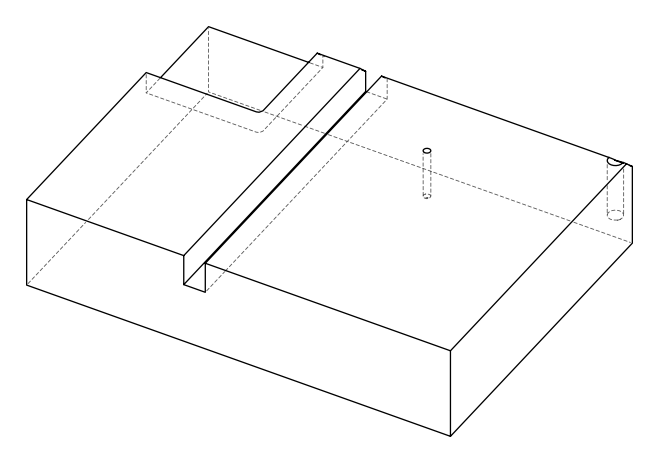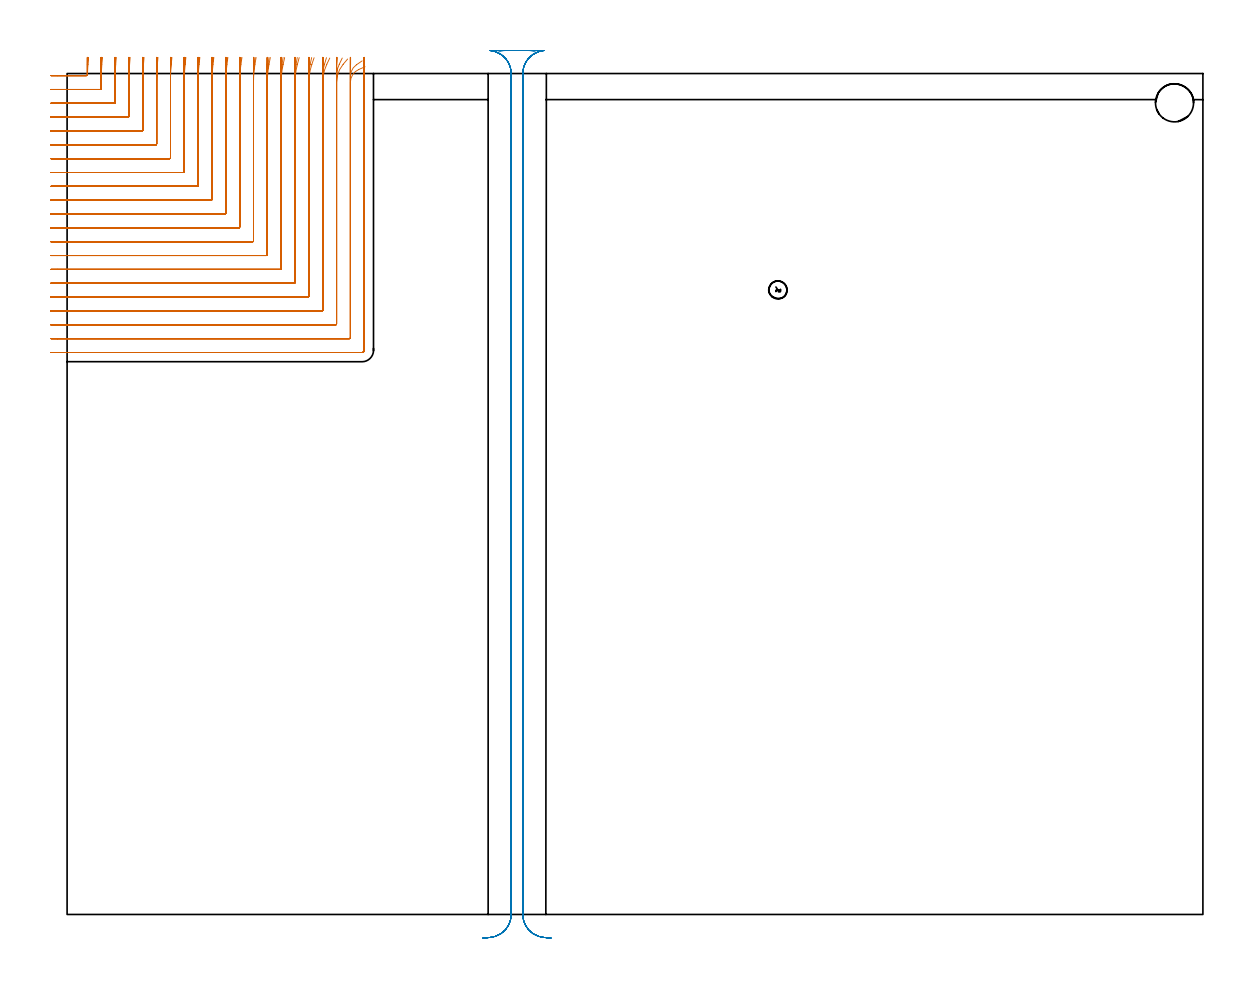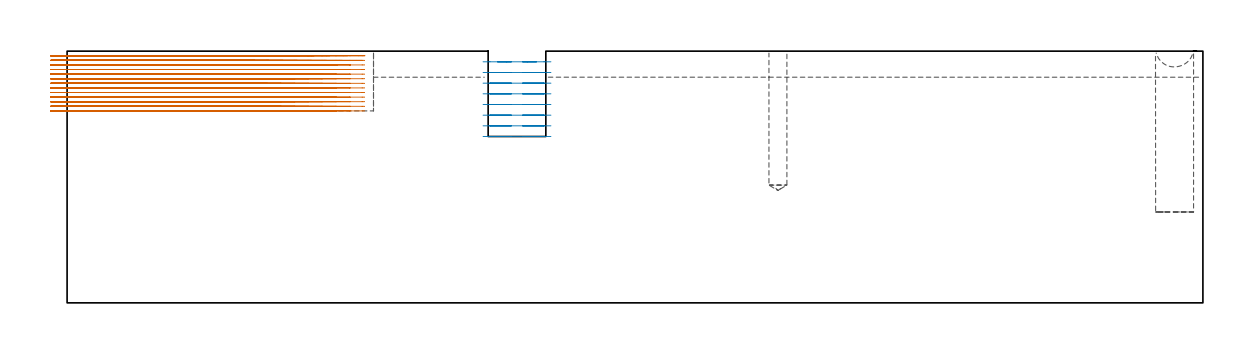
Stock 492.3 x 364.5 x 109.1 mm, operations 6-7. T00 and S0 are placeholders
(PLAN: 7 operations, 5 tool changes, 110.7 min)
(1 INDEXABLE_INSERT_DRILL_BLIND_HOLE_FROM_SOLID | STEP1POCKET | NXT0302_004 | 0.29 min | 14886 mm3)
(2 SPOT_DRILL | STEP1POCKET_1 | NXT0321_9005460120000 | 0.03 min | 0 mm3)
(3 DRILL_BLIND_HOLE_INTO_CENTER | STEP1POCKET_1 | UGT0301_197 | 0.25 min | 2780 mm3)
(4 AREA_MILL | FG_CHAMFER_SURFACE | UGT0205_001 | 1.87 min | 3982 mm3)
(5 AREA_MILL_1 | FG_CHAMFER_SURFACE_1 | UGT0205_001 | 9.38 min | 18351 mm3)
(6 MILL_CORNER_NOTCH_RECTANGULAR | CORNER_NOTCH_RECTANGULAR | NXT0201_009 | Follow Part, ap 2, ae 75% | 85.73 min | 429103 mm3)
(7 MILL_RECTANGULAR_SLOT | SLOT_RECTANGULAR | UGT0201_094 | Follow Part, ap 5, ae 75% | 13.18 min | 336590 mm3)
(TOOL NXT0302_004 | Index. Insert Drill 16.5mm [880-D1650L20-05] | D16.5 PA176 FL83 Z2)
(TOOL NXT0321_9005460120000 | NC Spot Drill, 142deg, 12mm, Carbide, Uncoated | D12 PA142 FL30 Z2)
(TOOL UGT0301_197 | Twist Drill 7.8 mm | D7.8 PA118 FL73 Z2)
(TOOL UGT0205_001 | Chamfer Mill 20 x 3 x 45 deg. | D20 FL50 Z2)
(TOOL NXT0201_009 | ENDMILL 8mm [2P460-0800-NA 1630] | D8 FL26 Z6)
(TOOL UGT0201_094 | End mill 20 mm | D20 FL38 Z4)
(OP 6 MILL_CORNER_NOTCH_RECTANGULAR)
G17 G21 G94 G90
T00 M6
G54
G17 G0 G90 X-7. Y363.6 S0 M3
G43 Z119.1 H1
Z107.108
G94 G1 X-4. F250.
X8.452 F500.
G3 X8.844 Y363.982 R0.4
G2 X9.051 Y368.5 R120.
G1 X9.245 Y371.494 F250.
G0 Z119.1
X-7. Y357.6
Z107.108
G1 X-4.
X14.407 F500.
G3 X14.8 Y357.993 R0.4
G1 Y360.738
G2 X15.065 Y368.5 R114.
G1 X15.269 Y371.493 F250.
G0 Z119.1
X-7. Y351.6
Z107.108
G1 X-4.
X20.407 F500.
G3 X20.8 Y351.993 R0.4
G1 Y360.738
G2 X21.079 Y368.5 R108.
G1 X21.295 Y371.492 F250.
G0 Z119.1
X-7. Y345.6
Z107.108
G1 X-4.
X26.407 F500.
G3 X26.8 Y345.993 R0.4
G1 Y360.738
G2 X27.096 Y368.5 R102.
G1 X27.324 Y371.491 F250.
G0 Z119.1
X-7. Y339.6
Z107.108
G1 X-4.
X32.407 F500.
G3 X32.8 Y339.993 R0.4
G1 Y360.738
G2 X33.114 Y368.5 R96.
G1 X33.357 Y371.49 F250.
G0 Z119.1
X-7. Y333.6
Z107.108
G1 X-4.
X38.406 F500.
G3 X38.8 Y333.994 R0.4
G1 Y360.738
G2 X39.135 Y368.5 R90.
G1 X39.394 Y371.489 F250.
G0 Z119.1
X-7. Y327.6
Z107.108
G1 X-4.
X44.406 F500.
G3 X44.8 Y327.994 R0.4
G1 Y360.738
G2 X45.159 Y368.5 R84.
G1 X45.437 Y371.487 F250.
G0 Z119.1
X-7. Y321.6
Z107.108
G1 X-4.
X50.406 F500.
G3 X50.8 Y321.994 R0.4
G1 Y360.738
G2 X51.187 Y368.5 R78.
G1 X51.486 Y371.485 F250.
G0 Z119.1
X-7. Y315.6
Z107.108
G1 X-4.
X56.406 F500.
G3 X56.8 Y315.994 R0.4
G1 Y360.738
G2 X57.22 Y368.5 R72.
G1 X57.543 Y371.483 F250.
G0 Z119.1
X-7. Y309.6
Z107.108
G1 X-4.
X62.405 F500.
G3 X62.8 Y309.995 R0.4
G1 Y360.738
G2 X63.258 Y368.5 R66.
G1 X63.611 Y371.479 F250.
G0 Z119.1
X-7. Y303.6
Z107.108
G1 X-4.
X68.405 F500.
G3 X68.8 Y303.995 R0.4
G1 Y360.738
G2 X69.304 Y368.5 R60.
G1 X69.692 Y371.475 F250.
G0 Z119.1
X-7. Y297.6
Z107.108
G1 X-4.
X74.405 F500.
G3 X74.8 Y297.995 R0.4
G1 Y360.738
G2 X75.361 Y368.5 R54.
G1 X75.792 Y371.469 F250.
G0 Z119.1
X-7. Y291.6
Z107.108
G1 X-4.
X80.405 F500.
G3 X80.8 Y291.995 R0.4
G1 Y360.738
G2 X81.432 Y368.5 R48.
G1 X81.917 Y371.46 F250.
G0 Z119.1
X-7. Y285.6
Z107.108
G1 X-4.
X86.404 F500.
G3 X86.8 Y285.996 R0.4
G1 Y360.738
G2 X87.524 Y368.5 R42.
G1 X88.078 Y371.448 F250.
G0 Z119.1
X-7. Y279.6
Z107.108
G1 X-4.
X92.404 F500.
G3 X92.8 Y279.996 R0.4
G1 Y360.738
G2 X93.647 Y368.5 R36.
G1 X94.294 Y371.429 F250.
G0 Z119.1
X-7. Y273.6
Z107.108
G1 X-4.
X98.404 F500.
G3 X98.8 Y273.996 R0.4
G1 Y360.738
G2 X99.822 Y368.5 R30.
G1 X100.598 Y371.398 F250.
G0 Z119.1
X-7. Y267.6
Z107.108
G1 X-4.
X104.404 F500.
G3 X104.8 Y267.996 R0.4
G1 Y360.738
G2 X106.09 Y368.5 R24.
G1 X107.06 Y371.339 F250.
G0 Z119.1
X-7. Y261.6
Z107.108
G1 X-4.
X110.404 F500.
G3 X110.8 Y261.996 R0.4
G1 Y360.738
G2 X112.56 Y368.5 R18.
G1 X113.853 Y371.207 F250.
G0 Z119.1
X-7. Y255.6
Z107.108
G1 X-4.
X116.403 F500.
G3 X116.8 Y255.997 R0.4
G1 Y360.738
G2 X119.649 Y368.5 R12.
G1 X121.589 Y370.788 F250.
G0 Z119.1
X-7. Y249.6
Z107.108
G1 X-4.
X122.403 F500.
G3 X122.8 Y249.997 R0.4
G1 Y360.738
G2 X126.403 Y366.238 R6.
G1 X129.153 Y367.437 F250.
G0 Z119.1
X-7. Y243.6
Z107.108
G1 X-4.
X127.9 F500.
G3 X128.8 Y244.5 R0.9
G1 Y360.738
Y363.738 F250.
G0 Z119.1
X-7. Y363.6
Z105.115
G1 X-4.
X8.409 F500.
G3 X8.802 Y363.99 R0.4
G2 X8.911 Y368.5 R120.
G1 X9.04 Y371.497 F250.
G0 Z119.1
X-7. Y357.6
Z105.115
G1 X-4.
X14.407 F500.
G3 X14.8 Y357.993 R0.4
G1 Y363.335
G2 X14.917 Y368.5 R114.
G1 X15.053 Y371.497 F250.
G0 Z119.1
X-7. Y351.6
Z105.115
G1 X-4.
X20.407 F500.
G3 X20.8 Y351.993 R0.4
G1 Y363.335
G2 X20.924 Y368.5 R108.
G1 X21.067 Y371.497 F250.
G0 Z119.1
X-7. Y345.6
Z105.115
G1 X-4.
X26.407 F500.
G3 X26.8 Y345.993 R0.4
G1 Y363.335
G2 X26.931 Y368.5 R102.
G1 X27.083 Y371.496 F250.
G0 Z119.1
X-7. Y339.6
Z105.115
G1 X-4.
X32.407 F500.
G3 X32.8 Y339.993 R0.4
G1 Y363.335
G2 X32.939 Y368.5 R96.
G1 X33.1 Y371.496 F250.
G0 Z119.1
X-7. Y333.6
Z105.115
G1 X-4.
X38.406 F500.
G3 X38.8 Y333.994 R0.4
G1 Y363.335
G2 X38.948 Y368.5 R90.
G1 X39.12 Y371.495 F250.
G0 Z119.1
X-7. Y327.6
Z105.115
G1 X-4.
X44.406 F500.
G3 X44.8 Y327.994 R0.4
G1 Y363.335
G2 X44.959 Y368.5 R84.
G1 X45.143 Y371.494 F250.
G0 Z119.1
X-7. Y321.6
Z105.115
G1 X-4.
X50.406 F500.
G3 X50.8 Y321.994 R0.4
G1 Y363.335
G2 X50.971 Y368.5 R78.
G1 X51.17 Y371.493 F250.
G0 Z119.1
X-7. Y315.6
Z105.115
G1 X-4.
X56.406 F500.
G3 X56.8 Y315.994 R0.4
G1 Y363.335
G2 X56.985 Y368.5 R72.
G1 X57.201 Y371.492 F250.
G0 Z119.1
X-7. Y309.6
Z105.115
G1 X-4.
X62.405 F500.
G3 X62.8 Y309.995 R0.4
G1 Y363.335
G2 X63.002 Y368.5 R66.
G1 X63.237 Y371.491 F250.
G0 Z119.1
X-7. Y303.6
Z105.115
G1 X-4.
X68.405 F500.
G3 X68.8 Y303.995 R0.4
G1 Y363.335
G2 X69.023 Y368.5 R60.
G1 X69.281 Y371.489 F250.
G0 Z119.1
X-7. Y297.6
Z105.115
G1 X-4.
X74.405 F500.
G3 X74.8 Y297.995 R0.4
G1 Y363.335
G2 X75.048 Y368.5 R54.
G1 X75.335 Y371.486 F250.
G0 Z119.1
X-7. Y291.6
Z105.115
G1 X-4.
X80.405 F500.
G3 X80.8 Y291.995 R0.4
G1 Y363.335
G2 X81.079 Y368.5 R48.
G1 X81.401 Y371.483 F250.
G0 Z119.1
X-7. Y285.6
Z105.115
G1 X-4.
X86.404 F500.
G3 X86.8 Y285.996 R0.4
G1 Y363.335
G2 X87.119 Y368.5 R42.
G1 X87.488 Y371.477 F250.
G0 Z119.1
X-7. Y279.6
Z105.115
G1 X-4.
X92.404 F500.
G3 X92.8 Y279.996 R0.4
G1 Y363.335
G2 X93.172 Y368.5 R36.
G1 X93.603 Y371.469 F250.
G0 Z119.1
X-7. Y273.6
Z105.115
G1 X-4.
X98.404 F500.
G3 X98.8 Y273.996 R0.4
G1 Y363.335
G2 X99.248 Y368.5 R30.
G1 X99.764 Y371.455 F250.
G0 Z119.1
X-7. Y267.6
Z105.115
G1 X-4.
X104.404 F500.
G3 X104.8 Y267.996 R0.4
G1 Y363.335
G2 X105.362 Y368.5 R24.
G1 X106.008 Y371.43 F250.
G0 Z119.1
X-7. Y261.6
Z105.115
G1 X-4.
X110.404 F500.
G3 X110.8 Y261.996 R0.4
G1 Y363.335
G2 X111.557 Y368.5 R18.
G1 X112.418 Y371.374 F250.
G0 Z119.1
X-7. Y255.6
Z105.115
G1 X-4.
X116.403 F500.
G3 X116.8 Y255.997 R0.4
G1 Y363.335
G2 X117.968 Y368.5 R12.
G1 X119.26 Y371.208 F250.
G0 Z119.1
X-7. Y249.6
Z105.115
G1 X-4.
X122.403 F500.
G3 X122.8 Y249.997 R0.4
G1 Y363.335
G2 X125.409 Y368.285 R6.
G1 X127.884 Y369.98 F250.
G0 Z119.1
X-7. Y243.6
Z105.115
G1 X-4.
X127.9 F500.
G3 X128.8 Y244.5 R0.9
G1 Y363.335
Y366.335 F250.
G0 Z119.1
X-7. Y363.6
Z103.123
G1 X-4.
X8.407 F500.
G3 X8.8 Y363.992 R0.4
G1 Y367.495
G2 X8.804 Y368.5 R120.
G1 X8.829 Y371.5 F250.
G0 Z119.1
X-7. Y357.6
Z103.123
G1 X-4.
X14.407 F500.
G3 X14.8 Y357.993 R0.4
G1 Y367.495
G2 X14.804 Y368.5 R114.
G1 X14.831 Y371.5 F250.
G0 Z119.1
X-7. Y351.6
Z103.123
G1 X-4.
X20.407 F500.
G3 X20.8 Y351.993 R0.4
G1 Y367.495
G2 X20.805 Y368.5 R108.
G1 X20.833 Y371.5 F250.
G0 Z119.1
X-7. Y345.6
Z103.123
G1 X-4.
X26.407 F500.
G3 X26.8 Y345.993 R0.4
G1 Y367.495
G2 X26.805 Y368.5 R102.
G1 X26.835 Y371.5 F250.
G0 Z119.1
X-7. Y339.6
Z103.123
G1 X-4.
X32.407 F500.
G3 X32.8 Y339.993 R0.4
G1 Y367.495
G2 X32.805 Y368.5 R96.
G1 X32.837 Y371.5 F250.
G0 Z119.1
X-7. Y333.6
Z103.123
G1 X-4.
X38.406 F500.
G3 X38.8 Y333.994 R0.4
G1 Y367.495
G2 X38.806 Y368.5 R90.
G1 X38.839 Y371.5 F250.
G0 Z119.1
X-7. Y327.6
Z103.123
G1 X-4.
X44.406 F500.
G3 X44.8 Y327.994 R0.4
G1 Y367.495
G2 X44.806 Y368.5 R84.
G1 X44.842 Y371.5 F250.
G0 Z119.1
X-7. Y321.6
Z103.123
G1 X-4.
X50.406 F500.
G3 X50.8 Y321.994 R0.4
G1 Y367.495
G2 X50.806 Y368.5 R78.
G1 X50.845 Y371.5 F250.
G0 Z119.1
X-7. Y315.6
Z103.123
G1 X-4.
X56.406 F500.
G3 X56.8 Y315.994 R0.4
G1 Y367.495
G2 X56.807 Y368.5 R72.
G1 X56.849 Y371.5 F250.
G0 Z119.1
X-7. Y309.6
Z103.123
G1 X-4.
X62.405 F500.
G3 X62.8 Y309.995 R0.4
G1 Y367.495
G2 X62.808 Y368.5 R66.
G1 X62.853 Y371.5 F250.
G0 Z119.1
X-7. Y303.6
Z103.123
G1 X-4.
X68.405 F500.
G3 X68.8 Y303.995 R0.4
G1 Y367.495
G2 X68.808 Y368.5 R60.
G1 X68.859 Y371.5 F250.
G0 Z119.1
X-7. Y297.6
Z103.123
G1 X-4.
X74.405 F500.
G3 X74.8 Y297.995 R0.4
G1 Y367.495
G2 X74.809 Y368.5 R54.
G1 X74.865 Y371.499 F250.
G0 Z119.1
X-7. Y291.6
Z103.123
G1 X-4.
X80.405 F500.
G3 X80.8 Y291.995 R0.4
G1 Y367.495
G2 X80.811 Y368.5 R48.
G1 X80.873 Y371.499 F250.
G0 Z119.1
X-7. Y285.6
Z103.123
G1 X-4.
X86.404 F500.
G3 X86.8 Y285.996 R0.4
G1 Y367.495
G2 X86.812 Y368.5 R42.
G1 X86.884 Y371.499 F250.
G0 Z119.1
X-7. Y279.6
Z103.123
G1 X-4.
X92.404 F500.
G3 X92.8 Y279.996 R0.4
G1 Y367.495
G2 X92.814 Y368.5 R36.
G1 X92.898 Y371.499 F250.
G0 Z119.1
X-7. Y273.6
Z103.123
G1 X-4.
X98.404 F500.
G3 X98.8 Y273.996 R0.4
G1 Y367.495
G2 X98.817 Y368.5 R30.
G1 X98.917 Y371.498 F250.
G0 Z119.1
X-7. Y267.6
Z103.123
G1 X-4.
X104.404 F500.
G3 X104.8 Y267.996 R0.4
G1 Y367.495
G2 X104.821 Y368.5 R24.
G1 X104.947 Y371.497 F250.
G0 Z119.1
X-7. Y261.6
Z103.123
G1 X-4.
X110.404 F500.
G3 X110.8 Y261.996 R0.4
G1 Y367.495
G2 X110.828 Y368.5 R18.
G1 X110.996 Y371.495 F250.
G0 Z119.1
X-7. Y255.6
Z103.123
G1 X-4.
X116.403 F500.
G3 X116.8 Y255.997 R0.4
G1 Y367.495
G2 X116.842 Y368.5 R12.
G1 X117.094 Y371.489 F250.
G0 Z119.1
X-7. Y249.6
Z103.123
G1 X-4.
X122.403 F500.
G3 X122.8 Y249.997 R0.4
G1 Y367.495
G2 X122.885 Y368.5 R6.
G1 Y371.5 F250.
G0 Z119.1
X-7. Y243.6
Z103.123
G1 X-4.
X127.9 F500.
G3 X128.8 Y244.5 R0.9
G1 Y367.495
Y370.495 F250.
G0 Z119.1
X-7. Y363.6
Z101.131
G1 X-4.
X8.408 F500.
G3 X8.8 Y363.992 R0.4
G1 Y368.449
Y368.5
X8.801 Y371.5 F250.
G0 Z119.1
X-7. Y357.6
Z101.131
G1 X-4.
X14.407 F500.
G3 X14.8 Y357.993 R0.4
G1 Y368.449
Y368.5
X14.801 Y371.5 F250.
G0 Z119.1
X-7. Y351.6
Z101.131
G1 X-4.
X20.407 F500.
G3 X20.8 Y351.993 R0.4
G1 Y368.449
Y368.5
X20.801 Y371.5 F250.
G0 Z119.1
X-7. Y345.6
Z101.131
G1 X-4.
X26.407 F500.
G3 X26.8 Y345.993 R0.4
G1 Y368.449
Y368.5
X26.802 Y371.5 F250.
G0 Z119.1
X-7. Y339.6
Z101.131
G1 X-4.
X32.407 F500.
G3 X32.8 Y339.993 R0.4
G1 Y368.449
Y368.5
X32.802 Y371.5 F250.
G0 Z119.1
X-7. Y333.6
Z101.131
G1 X-4.
X38.406 F500.
G3 X38.8 Y333.994 R0.4
G1 Y368.449
Y368.5
X38.802 Y371.5 F250.
G0 Z119.1
X-7. Y327.6
Z101.131
G1 X-4.
X44.406 F500.
G3 X44.8 Y327.994 R0.4
G1 Y368.449
Y368.5
X44.802 Y371.5 F250.
G0 Z119.1
X-7. Y321.6
Z101.131
G1 X-4.
X50.406 F500.
G3 X50.8 Y321.994 R0.4
G1 Y368.449
Y368.5
X50.802 Y371.5 F250.
G0 Z119.1
X-7. Y315.6
Z101.131
G1 X-4.
X56.406 F500.
G3 X56.8 Y315.994 R0.4
G1 Y368.449
Y368.5
X56.802 Y371.5 F250.
G0 Z119.1
X-7. Y309.6
Z101.131
G1 X-4.
X62.405 F500.
G3 X62.8 Y309.995 R0.4
G1 Y368.449
Y368.5
X62.802 Y371.5 F250.
G0 Z119.1
X-7. Y303.6
Z101.131
G1 X-4.
X68.405 F500.
G3 X68.8 Y303.995 R0.4
G1 Y368.449
Y368.5
X68.803 Y371.5 F250.
G0 Z119.1
X-7. Y297.6
Z101.131
G1 X-4.
X74.405 F500.
G3 X74.8 Y297.995 R0.4
G1 Y368.449
Y368.5
X74.803 Y371.5 F250.
G0 Z119.1
X-7. Y291.6
Z101.131
G1 X-4.
X80.405 F500.
G3 X80.8 Y291.995 R0.4
G1 Y368.449
Y368.5
X80.803 Y371.5 F250.
G0 Z119.1
X-7. Y285.6
Z101.131
G1 X-4.
X86.404 F500.
G3 X86.8 Y285.996 R0.4
G1 Y368.449
Y368.5
X86.804 Y371.5 F250.
G0 Z119.1
X-7. Y279.6
Z101.131
G1 X-4.
X92.404 F500.
G3 X92.8 Y279.996 R0.4
G1 Y368.449
Y368.5
X92.804 Y371.5 F250.
G0 Z119.1
X-7. Y273.6
Z101.131
G1 X-4.
X98.404 F500.
G3 X98.8 Y273.996 R0.4
G1 Y368.449
Y368.5
X98.805 Y371.5 F250.
G0 Z119.1
X-7. Y267.6
Z101.131
G1 X-4.
X104.404 F500.
G3 X104.8 Y267.996 R0.4
G1 Y368.449
Y368.5
X104.806 Y371.5 F250.
G0 Z119.1
X-7. Y261.6
Z101.131
G1 X-4.
X110.404 F500.
G3 X110.8 Y261.996 R0.4
G1 Y368.449
Y368.5
X110.809 Y371.5 F250.
G0 Z119.1
X-7. Y255.6
Z101.131
G1 X-4.
X116.403 F500.
G3 X116.8 Y255.997 R0.4
G1 Y368.449
Y368.5
X116.813 Y371.5 F250.
G0 Z119.1
X-7. Y249.6
Z101.131
G1 X-4.
X122.403 F500.
G3 X122.8 Y249.997 R0.4
G1 Y368.449
Y368.5
X122.826 Y371.5 F250.
G0 Z119.1
X-7. Y243.6
Z101.131
G1 X-4.
X127.9 F500.
G3 X128.8 Y244.5 R0.9
G1 Y368.449
Y371.449 F250.
G0 Z119.1
X-7. Y363.6
Z99.138
G1 X-4.
X8.408 F500.
G3 X8.8 Y363.992 R0.4
G1 Y368.5
Y371.5 F250.
G0 Z119.1
X-7. Y357.6
Z99.138
G1 X-4.
X14.407 F500.
G3 X14.8 Y357.993 R0.4
G1 Y368.5
Y371.5 F250.
G0 Z119.1
X-7. Y351.6
Z99.138
G1 X-4.
X20.407 F500.
G3 X20.8 Y351.993 R0.4
G1 Y368.5
Y371.5 F250.
G0 Z119.1
X-7. Y345.6
Z99.138
G1 X-4.
X26.407 F500.
G3 X26.8 Y345.993 R0.4
G1 Y368.5
Y371.5 F250.
G0 Z119.1
X-7. Y339.6
Z99.138
G1 X-4.
X32.407 F500.
G3 X32.8 Y339.993 R0.4
G1 Y368.5
Y371.5 F250.
G0 Z119.1
X-7. Y333.6
Z99.138
G1 X-4.
X38.406 F500.
G3 X38.8 Y333.994 R0.4
G1 Y368.5
Y371.5 F250.
G0 Z119.1
X-7. Y327.6
Z99.138
G1 X-4.
X44.406 F500.
G3 X44.8 Y327.994 R0.4
G1 Y368.5
Y371.5 F250.
G0 Z119.1
X-7. Y321.6
Z99.138
G1 X-4.
X50.406 F500.
G3 X50.8 Y321.994 R0.4
G1 Y368.5
Y371.5 F250.
G0 Z119.1
X-7. Y315.6
Z99.138
G1 X-4.
X56.406 F500.
G3 X56.8 Y315.994 R0.4
G1 Y368.5
Y371.5 F250.
G0 Z119.1
X-7. Y309.6
Z99.138
G1 X-4.
X62.405 F500.
G3 X62.8 Y309.995 R0.4
G1 Y368.5
Y371.5 F250.
G0 Z119.1
X-7. Y303.6
Z99.138
G1 X-4.
X68.405 F500.
G3 X68.8 Y303.995 R0.4
G1 Y368.5
Y371.5 F250.
G0 Z119.1
X-7. Y297.6
Z99.138
G1 X-4.
X74.405 F500.
G3 X74.8 Y297.995 R0.4
G1 Y368.5
Y371.5 F250.
G0 Z119.1
X-7. Y291.6
Z99.138
G1 X-4.
X80.405 F500.
G3 X80.8 Y291.995 R0.4
G1 Y368.5
Y371.5 F250.
G0 Z119.1
X-7. Y285.6
Z99.138
G1 X-4.
X86.404 F500.
G3 X86.8 Y285.996 R0.4
G1 Y368.5
Y371.5 F250.
G0 Z119.1
X-7. Y279.6
Z99.138
G1 X-4.
X92.404 F500.
G3 X92.8 Y279.996 R0.4
G1 Y368.5
Y371.5 F250.
G0 Z119.1
X-7. Y273.6
Z99.138
G1 X-4.
X98.404 F500.
G3 X98.8 Y273.996 R0.4
G1 Y368.5
Y371.5 F250.
G0 Z119.1
X-7. Y267.6
Z99.138
G1 X-4.
X104.404 F500.
G3 X104.8 Y267.996 R0.4
G1 Y368.5
Y371.5 F250.
G0 Z119.1
X-7. Y261.6
Z99.138
G1 X-4.
X110.404 F500.
G3 X110.8 Y261.996 R0.4
G1 Y368.5
Y371.5 F250.
G0 Z119.1
X-7. Y255.6
Z99.138
G1 X-4.
X116.403 F500.
G3 X116.8 Y255.997 R0.4
G1 Y368.5
Y371.5 F250.
G0 Z119.1
X-7. Y249.6
Z99.138
G1 X-4.
X122.403 F500.
G3 X122.8 Y249.997 R0.4
G1 Y368.5
Y371.5 F250.
G0 Z119.1
X-7. Y243.6
Z99.138
G1 X-4.
X127.9 F500.
G3 X128.8 Y244.5 R0.9
G1 Y368.5
Y371.5 F250.
G0 Z119.1
X-7. Y363.6
Z97.146
G1 X-4.
X8.407 F500.
G3 X8.8 Y363.992 R0.4
G1 Y368.5
Y371.5 F250.
G0 Z119.1
X-7. Y357.6
Z97.146
G1 X-4.
X14.407 F500.
G3 X14.8 Y357.993 R0.4
G1 Y368.5
Y371.5 F250.
G0 Z119.1
X-7. Y351.6
Z97.146
G1 X-4.
X20.407 F500.
G3 X20.8 Y351.993 R0.4
G1 Y368.5
Y371.5 F250.
G0 Z119.1
X-7. Y345.6
Z97.146
G1 X-4.
X26.407 F500.
G3 X26.8 Y345.993 R0.4
G1 Y368.5
Y371.5 F250.
G0 Z119.1
X-7. Y339.6
Z97.146
G1 X-4.
X32.407 F500.
G3 X32.8 Y339.993 R0.4
G1 Y368.5
Y371.5 F250.
G0 Z119.1
X-7. Y333.6
Z97.146
G1 X-4.
X38.406 F500.
G3 X38.8 Y333.994 R0.4
G1 Y368.5
Y371.5 F250.
G0 Z119.1
X-7. Y327.6
Z97.146
G1 X-4.
X44.406 F500.
G3 X44.8 Y327.994 R0.4
G1 Y368.5
Y371.5 F250.
G0 Z119.1
X-7. Y321.6
Z97.146
G1 X-4.
X50.406 F500.
G3 X50.8 Y321.994 R0.4
G1 Y368.5
Y371.5 F250.
G0 Z119.1
X-7. Y315.6
Z97.146
G1 X-4.
X56.406 F500.
G3 X56.8 Y315.994 R0.4
G1 Y368.5
Y371.5 F250.
G0 Z119.1
X-7. Y309.6
Z97.146
G1 X-4.
X62.405 F500.
G3 X62.8 Y309.995 R0.4
G1 Y368.5
Y371.5 F250.
G0 Z119.1
X-7. Y303.6
Z97.146
G1 X-4.
X68.405 F500.
G3 X68.8 Y303.995 R0.4
G1 Y368.5
Y371.5 F250.
G0 Z119.1
X-7. Y297.6
Z97.146
G1 X-4.
X74.405 F500.
G3 X74.8 Y297.995 R0.4
G1 Y368.5
Y371.5 F250.
G0 Z119.1
X-7. Y291.6
Z97.146
G1 X-4.
X80.405 F500.
G3 X80.8 Y291.995 R0.4
G1 Y368.5
Y371.5 F250.
G0 Z119.1
X-7. Y285.6
Z97.146
G1 X-4.
X86.404 F500.
G3 X86.8 Y285.996 R0.4
G1 Y368.5
Y371.5 F250.
G0 Z119.1
X-7. Y279.6
Z97.146
G1 X-4.
X92.404 F500.
G3 X92.8 Y279.996 R0.4
G1 Y368.5
Y371.5 F250.
G0 Z119.1
X-7. Y273.6
Z97.146
G1 X-4.
X98.404 F500.
G3 X98.8 Y273.996 R0.4
G1 Y368.5
Y371.5 F250.
G0 Z119.1
X-7. Y267.6
Z97.146
G1 X-4.
X104.404 F500.
G3 X104.8 Y267.996 R0.4
G1 Y368.5
Y371.5 F250.
G0 Z119.1
X-7. Y261.6
Z97.146
G1 X-4.
X110.404 F500.
G3 X110.8 Y261.996 R0.4
G1 Y368.5
Y371.5 F250.
G0 Z119.1
X-7. Y255.6
Z97.146
G1 X-4.
X116.403 F500.
G3 X116.8 Y255.997 R0.4
G1 Y368.5
Y371.5 F250.
G0 Z119.1
X-7. Y249.6
Z97.146
G1 X-4.
X122.403 F500.
G3 X122.8 Y249.997 R0.4
G1 Y368.5
Y371.5 F250.
G0 Z119.1
X-7. Y243.6
Z97.146
G1 X-4.
X127.9 F500.
G3 X128.8 Y244.5 R0.9
G1 Y368.5
Y371.5 F250.
G0 Z119.1
X-7. Y363.6
Z95.154
G1 X-4.
X8.407 F500.
G3 X8.8 Y363.992 R0.4
G1 Y368.5
Y371.5 F250.
G0 Z119.1
X-7. Y357.6
Z95.154
G1 X-4.
X14.407 F500.
G3 X14.8 Y357.993 R0.4
G1 Y368.5
Y371.5 F250.
G0 Z119.1
X-7. Y351.6
Z95.154
G1 X-4.
X20.407 F500.
G3 X20.8 Y351.993 R0.4
G1 Y368.5
Y371.5 F250.
G0 Z119.1
X-7. Y345.6
Z95.154
G1 X-4.
X26.407 F500.
G3 X26.8 Y345.993 R0.4
G1 Y368.5
Y371.5 F250.
G0 Z119.1
X-7. Y339.6
Z95.154
G1 X-4.
X32.407 F500.
G3 X32.8 Y339.993 R0.4
G1 Y368.5
Y371.5 F250.
G0 Z119.1
X-7. Y333.6
Z95.154
G1 X-4.
X38.406 F500.
G3 X38.8 Y333.994 R0.4
G1 Y368.5
Y371.5 F250.
G0 Z119.1
X-7. Y327.6
Z95.154
G1 X-4.
X44.406 F500.
G3 X44.8 Y327.994 R0.4
G1 Y368.5
Y371.5 F250.
G0 Z119.1
X-7. Y321.6
Z95.154
G1 X-4.
X50.406 F500.
G3 X50.8 Y321.994 R0.4
G1 Y368.5
Y371.5 F250.
G0 Z119.1
X-7. Y315.6
Z95.154
G1 X-4.
X56.406 F500.
G3 X56.8 Y315.994 R0.4
G1 Y368.5
Y371.5 F250.
G0 Z119.1
X-7. Y309.6
Z95.154
G1 X-4.
X62.405 F500.
G3 X62.8 Y309.995 R0.4
G1 Y368.5
Y371.5 F250.
G0 Z119.1
X-7. Y303.6
Z95.154
G1 X-4.
X68.405 F500.
G3 X68.8 Y303.995 R0.4
G1 Y368.5
Y371.5 F250.
G0 Z119.1
X-7. Y297.6
Z95.154
G1 X-4.
X74.405 F500.
G3 X74.8 Y297.995 R0.4
G1 Y368.5
Y371.5 F250.
G0 Z119.1
X-7. Y291.6
Z95.154
G1 X-4.
X80.405 F500.
G3 X80.8 Y291.995 R0.4
G1 Y368.5
Y371.5 F250.
G0 Z119.1
X-7. Y285.6
Z95.154
G1 X-4.
X86.404 F500.
G3 X86.8 Y285.996 R0.4
G1 Y368.5
Y371.5 F250.
G0 Z119.1
X-7. Y279.6
Z95.154
G1 X-4.
X92.404 F500.
G3 X92.8 Y279.996 R0.4
G1 Y368.5
Y371.5 F250.
G0 Z119.1
X-7. Y273.6
Z95.154
G1 X-4.
X98.404 F500.
G3 X98.8 Y273.996 R0.4
G1 Y368.5
Y371.5 F250.
G0 Z119.1
X-7. Y267.6
Z95.154
G1 X-4.
X104.404 F500.
G3 X104.8 Y267.996 R0.4
G1 Y368.5
Y371.5 F250.
G0 Z119.1
X-7. Y261.6
Z95.154
G1 X-4.
X110.404 F500.
G3 X110.8 Y261.996 R0.4
G1 Y368.5
Y371.5 F250.
G0 Z119.1
X-7. Y255.6
Z95.154
G1 X-4.
X116.403 F500.
G3 X116.8 Y255.997 R0.4
G1 Y368.5
Y371.5 F250.
G0 Z119.1
X-7. Y249.6
Z95.154
G1 X-4.
X122.403 F500.
G3 X122.8 Y249.997 R0.4
G1 Y368.5
Y371.5 F250.
G0 Z119.1
X-7. Y243.6
Z95.154
G1 X-4.
X127.9 F500.
G3 X128.8 Y244.5 R0.9
G1 Y368.5
Y371.5 F250.
G0 Z119.1
X-7. Y363.6
Z93.162
G1 X-4.
X8.407 F500.
G3 X8.8 Y363.992 R0.4
G1 Y368.5
Y371.5 F250.
G0 Z119.1
X-7. Y357.6
Z93.162
G1 X-4.
X14.407 F500.
G3 X14.8 Y357.993 R0.4
G1 Y368.5
Y371.5 F250.
G0 Z119.1
X-7. Y351.6
Z93.162
G1 X-4.
X20.407 F500.
G3 X20.8 Y351.993 R0.4
G1 Y368.5
Y371.5 F250.
G0 Z119.1
X-7. Y345.6
Z93.162
G1 X-4.
X26.407 F500.
G3 X26.8 Y345.993 R0.4
G1 Y368.5
Y371.5 F250.
G0 Z119.1
X-7. Y339.6
Z93.162
G1 X-4.
X32.407 F500.
G3 X32.8 Y339.993 R0.4
G1 Y368.5
Y371.5 F250.
G0 Z119.1
X-7. Y333.6
Z93.162
G1 X-4.
X38.406 F500.
G3 X38.8 Y333.994 R0.4
G1 Y368.5
Y371.5 F250.
G0 Z119.1
X-7. Y327.6
Z93.162
G1 X-4.
X44.406 F500.
G3 X44.8 Y327.994 R0.4
G1 Y368.5
Y371.5 F250.
G0 Z119.1
X-7. Y321.6
Z93.162
G1 X-4.
X50.406 F500.
G3 X50.8 Y321.994 R0.4
G1 Y368.5
Y371.5 F250.
G0 Z119.1
X-7. Y315.6
Z93.162
G1 X-4.
X56.406 F500.
G3 X56.8 Y315.994 R0.4
G1 Y368.5
Y371.5 F250.
G0 Z119.1
X-7. Y309.6
Z93.162
G1 X-4.
X62.405 F500.
G3 X62.8 Y309.995 R0.4
G1 Y368.5
Y371.5 F250.
G0 Z119.1
X-7. Y303.6
Z93.162
G1 X-4.
X68.405 F500.
G3 X68.8 Y303.995 R0.4
G1 Y368.5
Y371.5 F250.
G0 Z119.1
X-7. Y297.6
Z93.162
G1 X-4.
X74.405 F500.
G3 X74.8 Y297.995 R0.4
G1 Y368.5
Y371.5 F250.
G0 Z119.1
X-7. Y291.6
Z93.162
G1 X-4.
X80.405 F500.
G3 X80.8 Y291.995 R0.4
G1 Y368.5
Y371.5 F250.
G0 Z119.1
X-7. Y285.6
Z93.162
G1 X-4.
X86.404 F500.
G3 X86.8 Y285.996 R0.4
G1 Y368.5
Y371.5 F250.
G0 Z119.1
X-7. Y279.6
Z93.162
G1 X-4.
X92.404 F500.
G3 X92.8 Y279.996 R0.4
G1 Y368.5
Y371.5 F250.
G0 Z119.1
X-7. Y273.6
Z93.162
G1 X-4.
X98.404 F500.
G3 X98.8 Y273.996 R0.4
G1 Y368.5
Y371.5 F250.
G0 Z119.1
X-7. Y267.6
Z93.162
G1 X-4.
X104.404 F500.
G3 X104.8 Y267.996 R0.4
G1 Y368.5
Y371.5 F250.
G0 Z119.1
X-7. Y261.6
Z93.162
G1 X-4.
X110.404 F500.
G3 X110.8 Y261.996 R0.4
G1 Y368.5
Y371.5 F250.
G0 Z119.1
X-7. Y255.6
Z93.162
G1 X-4.
X116.403 F500.
G3 X116.8 Y255.997 R0.4
G1 Y368.5
Y371.5 F250.
G0 Z119.1
X-7. Y249.6
Z93.162
G1 X-4.
X122.403 F500.
G3 X122.8 Y249.997 R0.4
G1 Y368.5
Y371.5 F250.
G0 Z119.1
X-7. Y243.6
Z93.162
G1 X-4.
X127.9 F500.
G3 X128.8 Y244.5 R0.9
G1 Y368.5
Y371.5 F250.
G0 Z119.1
X-7. Y363.6
Z91.169
G1 X-4.
X8.407 F500.
G3 X8.8 Y363.992 R0.4
G1 Y368.5
Y371.5 F250.
G0 Z119.1
X-7. Y357.6
Z91.169
G1 X-4.
X14.407 F500.
G3 X14.8 Y357.993 R0.4
G1 Y368.5
Y371.5 F250.
G0 Z119.1
X-7. Y351.6
Z91.169
G1 X-4.
X20.407 F500.
G3 X20.8 Y351.993 R0.4
G1 Y368.5
Y371.5 F250.
G0 Z119.1
X-7. Y345.6
Z91.169
G1 X-4.
X26.407 F500.
G3 X26.8 Y345.993 R0.4
G1 Y368.5
Y371.5 F250.
G0 Z119.1
X-7. Y339.6
Z91.169
G1 X-4.
X32.407 F500.
G3 X32.8 Y339.993 R0.4
G1 Y368.5
Y371.5 F250.
G0 Z119.1
X-7. Y333.6
Z91.169
G1 X-4.
X38.406 F500.
G3 X38.8 Y333.994 R0.4
G1 Y368.5
Y371.5 F250.
G0 Z119.1
X-7. Y327.6
Z91.169
G1 X-4.
X44.406 F500.
G3 X44.8 Y327.994 R0.4
G1 Y368.5
Y371.5 F250.
G0 Z119.1
X-7. Y321.6
Z91.169
G1 X-4.
X50.406 F500.
G3 X50.8 Y321.994 R0.4
G1 Y368.5
Y371.5 F250.
G0 Z119.1
X-7. Y315.6
Z91.169
G1 X-4.
X56.406 F500.
G3 X56.8 Y315.994 R0.4
G1 Y368.5
Y371.5 F250.
G0 Z119.1
X-7. Y309.6
Z91.169
G1 X-4.
X62.405 F500.
G3 X62.8 Y309.995 R0.4
G1 Y368.5
Y371.5 F250.
G0 Z119.1
X-7. Y303.6
Z91.169
G1 X-4.
X68.405 F500.
G3 X68.8 Y303.995 R0.4
G1 Y368.5
Y371.5 F250.
G0 Z119.1
X-7. Y297.6
Z91.169
G1 X-4.
X74.405 F500.
G3 X74.8 Y297.995 R0.4
G1 Y368.5
Y371.5 F250.
G0 Z119.1
X-7. Y291.6
Z91.169
G1 X-4.
X80.405 F500.
G3 X80.8 Y291.995 R0.4
G1 Y368.5
Y371.5 F250.
G0 Z119.1
X-7. Y285.6
Z91.169
G1 X-4.
X86.404 F500.
G3 X86.8 Y285.996 R0.4
G1 Y368.5
Y371.5 F250.
G0 Z119.1
X-7. Y279.6
Z91.169
G1 X-4.
X92.404 F500.
G3 X92.8 Y279.996 R0.4
G1 Y368.5
Y371.5 F250.
G0 Z119.1
X-7. Y273.6
Z91.169
G1 X-4.
X98.404 F500.
G3 X98.8 Y273.996 R0.4
G1 Y368.5
Y371.5 F250.
G0 Z119.1
X-7. Y267.6
Z91.169
G1 X-4.
X104.404 F500.
G3 X104.8 Y267.996 R0.4
G1 Y368.5
Y371.5 F250.
G0 Z119.1
X-7. Y261.6
Z91.169
G1 X-4.
X110.404 F500.
G3 X110.8 Y261.996 R0.4
G1 Y368.5
Y371.5 F250.
G0 Z119.1
X-7. Y255.6
Z91.169
G1 X-4.
X116.403 F500.
G3 X116.8 Y255.997 R0.4
G1 Y368.5
Y371.5 F250.
G0 Z119.1
X-7. Y249.6
Z91.169
G1 X-4.
X122.403 F500.
G3 X122.8 Y249.997 R0.4
G1 Y368.5
Y371.5 F250.
G0 Z119.1
X-7. Y243.6
Z91.169
G1 X-4.
X127.9 F500.
G3 X128.8 Y244.5 R0.9
G1 Y368.5
Y371.5 F250.
G0 Z119.1
X-7. Y363.6
Z89.177
G1 X-4.
X8.407 F500.
G3 X8.8 Y363.992 R0.4
G1 Y368.5
Y371.5 F250.
G0 Z119.1
X-7. Y357.6
Z89.177
G1 X-4.
X14.407 F500.
G3 X14.8 Y357.993 R0.4
G1 Y368.5
Y371.5 F250.
G0 Z119.1
X-7. Y351.6
Z89.177
G1 X-4.
X20.407 F500.
G3 X20.8 Y351.993 R0.4
G1 Y368.5
Y371.5 F250.
G0 Z119.1
X-7. Y345.6
Z89.177
G1 X-4.
X26.407 F500.
G3 X26.8 Y345.993 R0.4
G1 Y368.5
Y371.5 F250.
G0 Z119.1
X-7. Y339.6
Z89.177
G1 X-4.
X32.407 F500.
G3 X32.8 Y339.993 R0.4
G1 Y368.5
Y371.5 F250.
G0 Z119.1
X-7. Y333.6
Z89.177
G1 X-4.
X38.406 F500.
G3 X38.8 Y333.994 R0.4
G1 Y368.5
Y371.5 F250.
G0 Z119.1
X-7. Y327.6
Z89.177
G1 X-4.
X44.406 F500.
G3 X44.8 Y327.994 R0.4
G1 Y368.5
Y371.5 F250.
G0 Z119.1
X-7. Y321.6
Z89.177
G1 X-4.
X50.406 F500.
G3 X50.8 Y321.994 R0.4
G1 Y368.5
Y371.5 F250.
G0 Z119.1
X-7. Y315.6
Z89.177
G1 X-4.
X56.406 F500.
G3 X56.8 Y315.994 R0.4
G1 Y368.5
Y371.5 F250.
G0 Z119.1
X-7. Y309.6
Z89.177
G1 X-4.
X62.405 F500.
G3 X62.8 Y309.995 R0.4
G1 Y368.5
Y371.5 F250.
G0 Z119.1
X-7. Y303.6
Z89.177
G1 X-4.
X68.405 F500.
G3 X68.8 Y303.995 R0.4
G1 Y368.5
Y371.5 F250.
G0 Z119.1
X-7. Y297.6
Z89.177
G1 X-4.
X74.405 F500.
G3 X74.8 Y297.995 R0.4
G1 Y368.5
Y371.5 F250.
G0 Z119.1
X-7. Y291.6
Z89.177
G1 X-4.
X80.405 F500.
G3 X80.8 Y291.995 R0.4
G1 Y368.5
Y371.5 F250.
G0 Z119.1
X-7. Y285.6
Z89.177
G1 X-4.
X86.404 F500.
G3 X86.8 Y285.996 R0.4
G1 Y368.5
Y371.5 F250.
G0 Z119.1
X-7. Y279.6
Z89.177
G1 X-4.
X92.404 F500.
G3 X92.8 Y279.996 R0.4
G1 Y368.5
Y371.5 F250.
G0 Z119.1
X-7. Y273.6
Z89.177
G1 X-4.
X98.404 F500.
G3 X98.8 Y273.996 R0.4
G1 Y368.5
Y371.5 F250.
G0 Z119.1
X-7. Y267.6
Z89.177
G1 X-4.
X104.404 F500.
G3 X104.8 Y267.996 R0.4
G1 Y368.5
Y371.5 F250.
G0 Z119.1
X-7. Y261.6
Z89.177
G1 X-4.
X110.404 F500.
G3 X110.8 Y261.996 R0.4
G1 Y368.5
Y371.5 F250.
G0 Z119.1
X-7. Y255.6
Z89.177
G1 X-4.
X116.403 F500.
G3 X116.8 Y255.997 R0.4
G1 Y368.5
Y371.5 F250.
G0 Z119.1
X-7. Y249.6
Z89.177
G1 X-4.
X122.403 F500.
G3 X122.8 Y249.997 R0.4
G1 Y368.5
Y371.5 F250.
G0 Z119.1
X-7. Y243.6
Z89.177
G1 X-4.
X127.9 F500.
G3 X128.8 Y244.5 R0.9
G1 Y368.5
Y371.5 F250.
G0 Z119.1
X-7. Y363.6
Z87.185
G1 X-4.
X8.407 F500.
G3 X8.8 Y363.992 R0.4
G1 Y368.5
Y371.5 F250.
G0 Z119.1
X-7. Y357.6
Z87.185
G1 X-4.
X14.407 F500.
G3 X14.8 Y357.993 R0.4
G1 Y368.5
Y371.5 F250.
G0 Z119.1
X-7. Y351.6
Z87.185
G1 X-4.
X20.407 F500.
G3 X20.8 Y351.993 R0.4
G1 Y368.5
Y371.5 F250.
G0 Z119.1
X-7. Y345.6
Z87.185
G1 X-4.
X26.407 F500.
G3 X26.8 Y345.993 R0.4
G1 Y368.5
Y371.5 F250.
G0 Z119.1
X-7. Y339.6
Z87.185
G1 X-4.
X32.407 F500.
G3 X32.8 Y339.993 R0.4
G1 Y368.5
Y371.5 F250.
G0 Z119.1
X-7. Y333.6
Z87.185
G1 X-4.
X38.406 F500.
G3 X38.8 Y333.994 R0.4
G1 Y368.5
Y371.5 F250.
G0 Z119.1
X-7. Y327.6
Z87.185
G1 X-4.
X44.406 F500.
G3 X44.8 Y327.994 R0.4
G1 Y368.5
Y371.5 F250.
G0 Z119.1
X-7. Y321.6
Z87.185
G1 X-4.
X50.406 F500.
G3 X50.8 Y321.994 R0.4
G1 Y368.5
Y371.5 F250.
G0 Z119.1
X-7. Y315.6
Z87.185
G1 X-4.
X56.406 F500.
G3 X56.8 Y315.994 R0.4
G1 Y368.5
Y371.5 F250.
G0 Z119.1
X-7. Y309.6
Z87.185
G1 X-4.
X62.405 F500.
G3 X62.8 Y309.995 R0.4
G1 Y368.5
Y371.5 F250.
G0 Z119.1
X-7. Y303.6
Z87.185
G1 X-4.
X68.405 F500.
G3 X68.8 Y303.995 R0.4
G1 Y368.5
Y371.5 F250.
G0 Z119.1
X-7. Y297.6
Z87.185
G1 X-4.
X74.405 F500.
G3 X74.8 Y297.995 R0.4
G1 Y368.5
Y371.5 F250.
G0 Z119.1
X-7. Y291.6
Z87.185
G1 X-4.
X80.405 F500.
G3 X80.8 Y291.995 R0.4
G1 Y368.5
Y371.5 F250.
G0 Z119.1
X-7. Y285.6
Z87.185
G1 X-4.
X86.404 F500.
G3 X86.8 Y285.996 R0.4
G1 Y368.5
Y371.5 F250.
G0 Z119.1
X-7. Y279.6
Z87.185
G1 X-4.
X92.404 F500.
G3 X92.8 Y279.996 R0.4
G1 Y368.5
Y371.5 F250.
G0 Z119.1
X-7. Y273.6
Z87.185
G1 X-4.
X98.404 F500.
G3 X98.8 Y273.996 R0.4
G1 Y368.5
Y371.5 F250.
G0 Z119.1
X-7. Y267.6
Z87.185
G1 X-4.
X104.404 F500.
G3 X104.8 Y267.996 R0.4
G1 Y368.5
Y371.5 F250.
G0 Z119.1
X-7. Y261.6
Z87.185
G1 X-4.
X110.404 F500.
G3 X110.8 Y261.996 R0.4
G1 Y368.5
Y371.5 F250.
G0 Z119.1
X-7. Y255.6
Z87.185
G1 X-4.
X116.403 F500.
G3 X116.8 Y255.997 R0.4
G1 Y368.5
Y371.5 F250.
G0 Z119.1
X-7. Y249.6
Z87.185
G1 X-4.
X122.403 F500.
G3 X122.8 Y249.997 R0.4
G1 Y368.5
Y371.5 F250.
G0 Z119.1
X-7. Y243.6
Z87.185
G1 X-4.
X127.9 F500.
G3 X128.8 Y244.5 R0.9
G1 Y368.5
Y371.5 F250.
G0 Z119.1
X-7. Y363.6
Z85.192
G1 X-4.
X8.407 F500.
G3 X8.8 Y363.992 R0.4
G1 Y368.5
Y371.5 F250.
G0 Z119.1
X-7. Y357.6
Z85.192
G1 X-4.
X14.407 F500.
G3 X14.8 Y357.993 R0.4
G1 Y368.5
Y371.5 F250.
G0 Z119.1
X-7. Y351.6
Z85.192
G1 X-4.
X20.407 F500.
G3 X20.8 Y351.993 R0.4
G1 Y368.5
Y371.5 F250.
G0 Z119.1
X-7. Y345.6
Z85.192
G1 X-4.
X26.407 F500.
G3 X26.8 Y345.993 R0.4
G1 Y368.5
Y371.5 F250.
G0 Z119.1
X-7. Y339.6
Z85.192
G1 X-4.
X32.407 F500.
G3 X32.8 Y339.993 R0.4
G1 Y368.5
Y371.5 F250.
G0 Z119.1
X-7. Y333.6
Z85.192
G1 X-4.
X38.406 F500.
G3 X38.8 Y333.994 R0.4
G1 Y368.5
Y371.5 F250.
G0 Z119.1
X-7. Y327.6
Z85.192
G1 X-4.
X44.406 F500.
G3 X44.8 Y327.994 R0.4
G1 Y368.5
Y371.5 F250.
G0 Z119.1
X-7. Y321.6
Z85.192
G1 X-4.
X50.406 F500.
G3 X50.8 Y321.994 R0.4
G1 Y368.5
Y371.5 F250.
G0 Z119.1
X-7. Y315.6
Z85.192
G1 X-4.
X56.406 F500.
G3 X56.8 Y315.994 R0.4
G1 Y368.5
Y371.5 F250.
G0 Z119.1
X-7. Y309.6
Z85.192
G1 X-4.
X62.405 F500.
G3 X62.8 Y309.995 R0.4
G1 Y368.5
Y371.5 F250.
G0 Z119.1
X-7. Y303.6
Z85.192
G1 X-4.
X68.405 F500.
G3 X68.8 Y303.995 R0.4
G1 Y368.5
Y371.5 F250.
G0 Z119.1
X-7. Y297.6
Z85.192
G1 X-4.
X74.405 F500.
G3 X74.8 Y297.995 R0.4
G1 Y368.5
Y371.5 F250.
G0 Z119.1
X-7. Y291.6
Z85.192
G1 X-4.
X80.405 F500.
G3 X80.8 Y291.995 R0.4
G1 Y368.5
Y371.5 F250.
G0 Z119.1
X-7. Y285.6
Z85.192
G1 X-4.
X86.404 F500.
G3 X86.8 Y285.996 R0.4
G1 Y368.5
Y371.5 F250.
G0 Z119.1
X-7. Y279.6
Z85.192
G1 X-4.
X92.404 F500.
G3 X92.8 Y279.996 R0.4
G1 Y368.5
Y371.5 F250.
G0 Z119.1
X-7. Y273.6
Z85.192
G1 X-4.
X98.404 F500.
G3 X98.8 Y273.996 R0.4
G1 Y368.5
Y371.5 F250.
G0 Z119.1
X-7. Y267.6
Z85.192
G1 X-4.
X104.404 F500.
G3 X104.8 Y267.996 R0.4
G1 Y368.5
Y371.5 F250.
G0 Z119.1
X-7. Y261.6
Z85.192
G1 X-4.
X110.404 F500.
G3 X110.8 Y261.996 R0.4
G1 Y368.5
Y371.5 F250.
G0 Z119.1
X-7. Y255.6
Z85.192
G1 X-4.
X116.403 F500.
G3 X116.8 Y255.997 R0.4
G1 Y368.5
Y371.5 F250.
G0 Z119.1
X-7. Y249.6
Z85.192
G1 X-4.
X122.403 F500.
G3 X122.8 Y249.997 R0.4
G1 Y368.5
Y371.5 F250.
G0 Z119.1
X-7. Y243.6
Z85.192
G1 X-4.
X127.9 F500.
G3 X128.8 Y244.5 R0.9
G1 Y368.5
Y371.5 F250.
G0 Z119.1
X-7. Y363.6
Z83.2
G1 X-4.
X8.407 F500.
G3 X8.8 Y363.992 R0.4
G1 Y368.5
Y371.5 F250.
G0 Z119.1
X-7. Y357.6
Z83.2
G1 X-4.
X14.407 F500.
G3 X14.8 Y357.993 R0.4
G1 Y368.5
Y371.5 F250.
G0 Z119.1
X-7. Y351.6
Z83.2
G1 X-4.
X20.407 F500.
G3 X20.8 Y351.993 R0.4
G1 Y368.5
Y371.5 F250.
G0 Z119.1
X-7. Y345.6
Z83.2
G1 X-4.
X26.407 F500.
G3 X26.8 Y345.993 R0.4
G1 Y368.5
Y371.5 F250.
G0 Z119.1
X-7. Y339.6
Z83.2
G1 X-4.
X32.407 F500.
G3 X32.8 Y339.993 R0.4
G1 Y368.5
Y371.5 F250.
G0 Z119.1
X-7. Y333.6
Z83.2
G1 X-4.
X38.406 F500.
G3 X38.8 Y333.994 R0.4
G1 Y368.5
Y371.5 F250.
G0 Z119.1
X-7. Y327.6
Z83.2
G1 X-4.
X44.406 F500.
G3 X44.8 Y327.994 R0.4
G1 Y368.5
Y371.5 F250.
G0 Z119.1
X-7. Y321.6
Z83.2
G1 X-4.
X50.406 F500.
G3 X50.8 Y321.994 R0.4
G1 Y368.5
Y371.5 F250.
G0 Z119.1
X-7. Y315.6
Z83.2
G1 X-4.
X56.406 F500.
G3 X56.8 Y315.994 R0.4
G1 Y368.5
Y371.5 F250.
G0 Z119.1
X-7. Y309.6
Z83.2
G1 X-4.
X62.405 F500.
G3 X62.8 Y309.995 R0.4
G1 Y368.5
Y371.5 F250.
G0 Z119.1
X-7. Y303.6
Z83.2
G1 X-4.
X68.405 F500.
G3 X68.8 Y303.995 R0.4
G1 Y368.5
Y371.5 F250.
G0 Z119.1
X-7. Y297.6
Z83.2
G1 X-4.
X74.405 F500.
G3 X74.8 Y297.995 R0.4
G1 Y368.5
Y371.5 F250.
G0 Z119.1
X-7. Y291.6
Z83.2
G1 X-4.
X80.405 F500.
G3 X80.8 Y291.995 R0.4
G1 Y368.5
Y371.5 F250.
G0 Z119.1
X-7. Y285.6
Z83.2
G1 X-4.
X86.404 F500.
G3 X86.8 Y285.996 R0.4
G1 Y368.5
Y371.5 F250.
G0 Z119.1
X-7. Y279.6
Z83.2
G1 X-4.
X92.404 F500.
G3 X92.8 Y279.996 R0.4
G1 Y368.5
Y371.5 F250.
G0 Z119.1
X-7. Y273.6
Z83.2
G1 X-4.
X98.404 F500.
G3 X98.8 Y273.996 R0.4
G1 Y368.5
Y371.5 F250.
G0 Z119.1
X-7. Y267.6
Z83.2
G1 X-4.
X104.404 F500.
G3 X104.8 Y267.996 R0.4
G1 Y368.5
Y371.5 F250.
G0 Z119.1
X-7. Y261.6
Z83.2
G1 X-4.
X110.404 F500.
G3 X110.8 Y261.996 R0.4
G1 Y368.5
Y371.5 F250.
G0 Z119.1
X-7. Y255.6
Z83.2
G1 X-4.
X116.403 F500.
G3 X116.8 Y255.997 R0.4
G1 Y368.5
Y371.5 F250.
G0 Z119.1
X-7. Y249.6
Z83.2
G1 X-4.
X122.403 F500.
G3 X122.8 Y249.997 R0.4
G1 Y368.5
Y371.5 F250.
G0 Z119.1
X-7. Y243.6
Z83.2
G1 X-4.
X127.9 F500.
G3 X128.8 Y244.5 R0.9
G1 Y368.5
Y371.5 F250.
G0 Z119.1
M5
M2
(OP 7 MILL_RECTANGULAR_SLOT)
G17 G21 G94 G90
T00 M6
G54
G17 G0 G90 X209.717 Y-10.202 S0 M3
G43 Z119.1 H0
Z104.475
G94 G1 X206.726 Y-9.97 F250.
G2 X197.5 Y0. R10. F500.
G1 Y364.5
G2 X203.466 Y373.65 R10.
G3 X199.431 Y374.5 R10.
G1 X190.57
G3 X186.535 Y373.65 R10.
G2 X192.5 Y364.5 R10.
G1 Y0.
G2 X183.274 Y-9.97 R10.
G1 X180.283 Y-10.202 F250.
G0 X209.717 Z99.85
G1 X206.726 Y-9.97
G2 X197.5 Y0. R10. F500.
G1 Y364.5
G2 X205.797 Y374.354 R10.
G1 X205.802 Y374.384
G3 X204.28 Y374.5 R10.
G1 X185.72
G3 X184.199 Y374.384 R10.
G1 X184.203 Y374.354
G2 X192.5 Y364.5 R10.
G1 Y0.
G2 X183.274 Y-9.97 R10.
G1 X180.283 Y-10.202 F250.
G0 X209.717 Z95.225
G1 X206.726 Y-9.97
G2 X197.5 Y0. R10. F500.
G1 Y364.5
G2 X206.726 Y374.47 R10.
G1 Y374.5
X183.274
Y374.47
G2 X192.5 Y364.5 R10.
G1 Y0.
G2 X183.274 Y-9.97 R10.
G1 X180.283 Y-10.202 F250.
G0 X209.717 Z90.6
G1 X206.726 Y-9.97
G2 X197.5 Y0. R10. F500.
G1 Y364.5
G2 X206.726 Y374.47 R10.
G1 Y374.5
X183.274
Y374.47
G2 X192.5 Y364.5 R10.
G1 Y0.
G2 X183.274 Y-9.97 R10.
G1 X180.283 Y-10.202 F250.
G0 X209.717 Z85.975
G1 X206.726 Y-9.97
G2 X197.5 Y0. R10. F500.
G1 Y364.5
G2 X206.726 Y374.47 R10.
G1 Y374.5
X183.274
Y374.47
G2 X192.5 Y364.5 R10.
G1 Y0.
G2 X183.274 Y-9.97 R10.
G1 X180.283 Y-10.202 F250.
G0 X209.717 Z81.35
G1 X206.726 Y-9.97
G2 X197.5 Y0. R10. F500.
G1 Y364.5
G2 X206.726 Y374.47 R10.
G1 Y374.5
X183.274
Y374.47
G2 X192.5 Y364.5 R10.
G1 Y0.
G2 X183.274 Y-9.97 R10.
G1 X180.283 Y-10.202 F250.
G0 X209.717 Z76.725
G1 X206.726 Y-9.97
G2 X197.5 Y0. R10. F500.
G1 Y364.5
G2 X206.726 Y374.47 R10.
G1 Y374.5
X183.274
Y374.47
G2 X192.5 Y364.5 R10.
G1 Y0.
G2 X183.274 Y-9.97 R10.
G1 X180.283 Y-10.202 F250.
G0 X209.717 Z72.1
G1 X206.726 Y-9.97
G2 X197.5 Y0. R10. F500.
G1 Y364.5
G2 X206.726 Y374.47 R10.
G1 Y374.5
X183.274
Y374.47
G2 X192.5 Y364.5 R10.
G1 Y0.
G2 X183.274 Y-9.97 R10.
G1 X180.283 Y-10.202 F250.
G0 Z119.1
M5
M2
